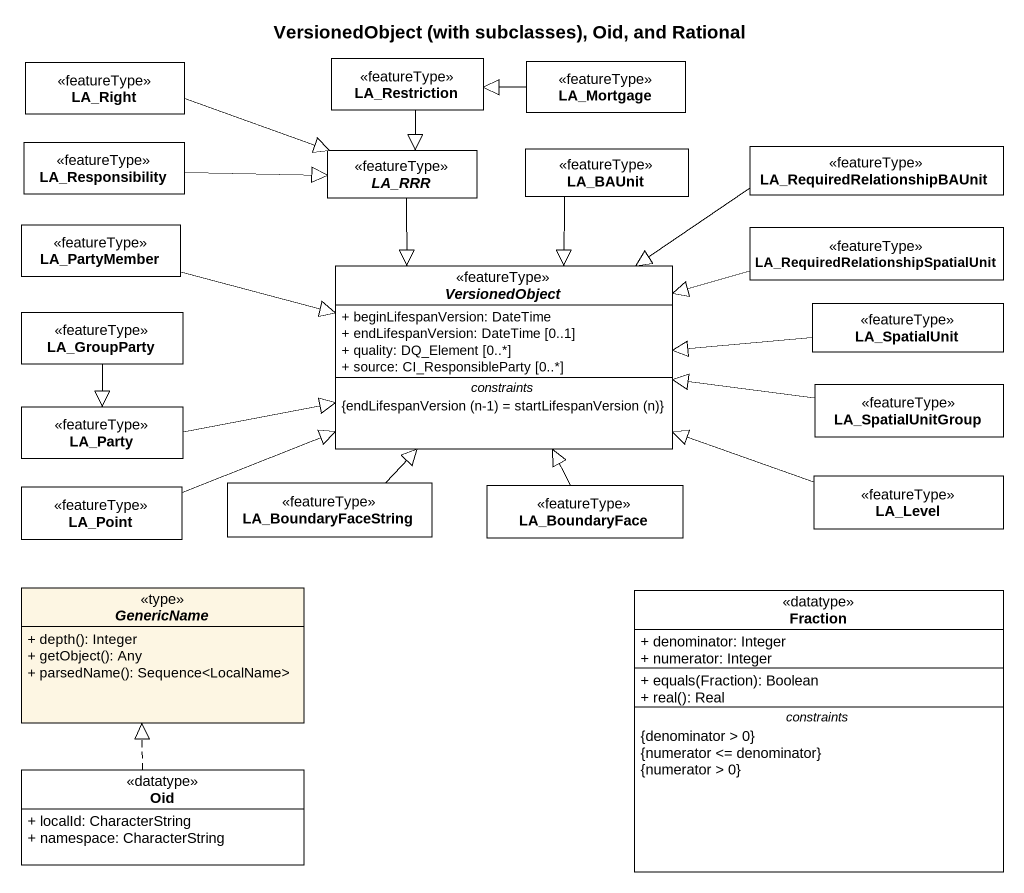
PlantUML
@startuml
title VersionedObject (with subclasses), Oid, and Rational
hide circle
hide empty members
skinparam classAttributeIconSize 0
class LA_Right <<featureType>> #FFFFFF
class LA_Restriction <<featureType>> #FFFFFF
class LA_Mortgage <<featureType>> #FFFFFF
class LA_Responsibility <<featureType>> #FFFFFF
abstract class LA_RRR <<featureType>> #FFFFFF
class LA_BAUnit <<featureType>> #FFFFFF
class "LA_RequiredRelationshipBAUnit" as LA_RequiredRelationshipBAUni <<featureType>> #FFFFFF
class LA_PartyMember <<featureType>> #FFFFFF
class "LA_RequiredRelationshipSpatialUnit" as LA_RequiredRelationshipSpati <<featureType>> #FFFFFF
abstract class VersionedObject <<featureType>> #FFFFFF {
  + beginLifespanVersion: DateTime
  + endLifespanVersion: DateTime [0..1]
  + quality: DQ_Element [0..*]
  + source: CI_ResponsibleParty [0..*]
  -- constraints --
  {field} {endLifespanVersion (n-1) = startLifespanVersion (n)}
}
class LA_SpatialUnit <<featureType>> #FFFFFF
class LA_GroupParty <<featureType>> #FFFFFF
class LA_Party <<featureType>> #FFFFFF
class LA_SpatialUnitGroup <<featureType>> #FFFFFF
class LA_Point <<featureType>> #FFFFFF
class LA_BoundaryFaceString <<featureType>> #FFFFFF
class LA_BoundaryFace <<featureType>> #FFFFFF
class LA_Level <<featureType>> #FFFFFF
abstract class GenericName <<type>> {
  + depth(): Integer
  + getObject(): Any
  + parsedName(): Sequence<LocalName>
}
class Fraction <<datatype>> #FFFFFF {
  + denominator: Integer
  + numerator: Integer
  --
  + equals(Fraction): Boolean
  + real(): Real
  -- constraints --
  {denominator > 0}
  {numerator <= denominator}
  {numerator > 0}
}
class Oid <<datatype>> #FFFFFF {
  + localId: CharacterString
  + namespace: CharacterString
}
LA_Right -right-|> LA_RRR
LA_Restriction --|> LA_RRR
LA_Mortgage -left-|> LA_Restriction
LA_Responsibility -right-|> LA_RRR
LA_RRR --|> VersionedObject
LA_BAUnit --|> VersionedObject
LA_RequiredRelationshipBAUni -left-|> VersionedObject
LA_PartyMember -right-|> VersionedObject
LA_RequiredRelationshipSpati -left-|> VersionedObject
LA_SpatialUnit -left-|> VersionedObject
LA_GroupParty --|> LA_Party
LA_Party -right-|> VersionedObject
LA_SpatialUnitGroup -left-|> VersionedObject
LA_Point -right-|> VersionedObject
LA_BoundaryFaceString -up-|> VersionedObject
LA_BoundaryFace -up-|> VersionedObject
LA_Level -left-|> VersionedObject
Oid .up.|> GenericName
@enduml
